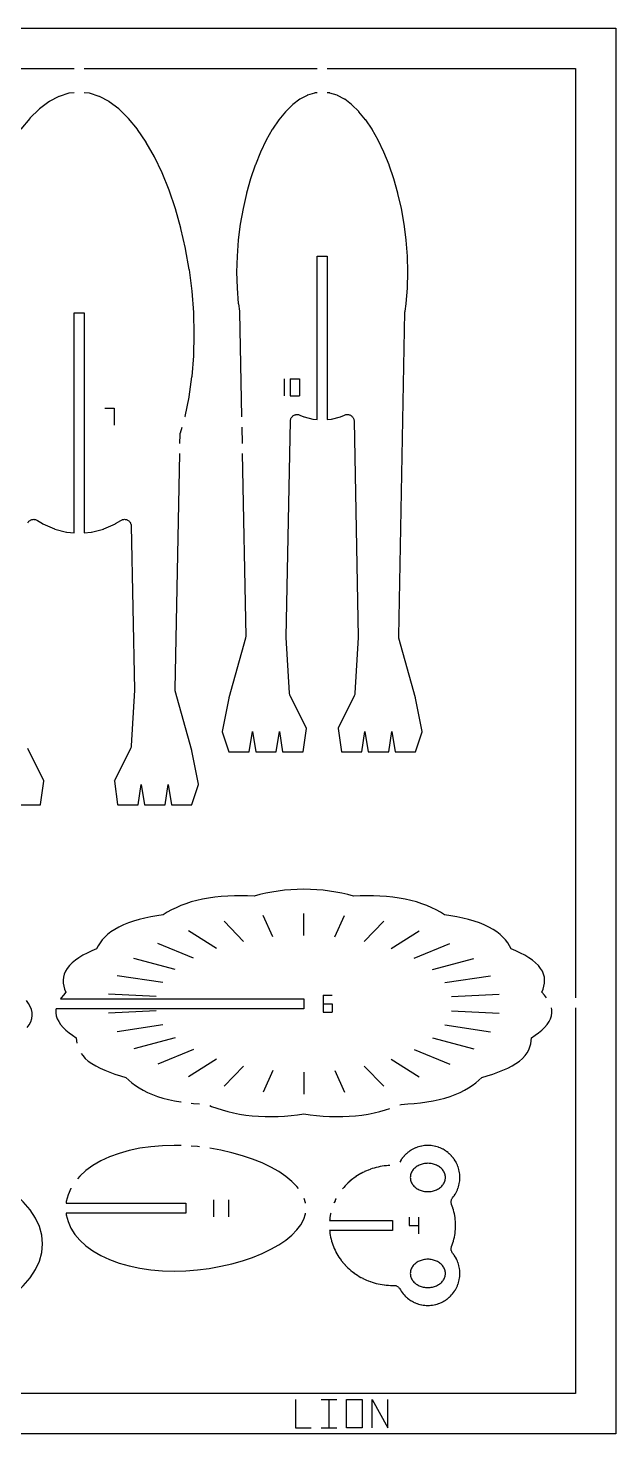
# Model space of a CAD drawing. Header units: millimetres. Extents: x 0 to 521, y 0 to 417.
# Drawn here: x 346.6 to 521, y 0 to 416.9 of the extents above; entities that cross this region are included whole.
import ezdxf

# ---------------------------------------------------------------- set-up
doc = ezdxf.new("R2010")
doc.units = ezdxf.units.MM
doc.layers.add('CUT', color=1, linetype='Continuous')
doc.layers.add('ENGRAVE', color=5, linetype='Continuous')

msp = doc.modelspace()

# ---------------------------------------------------------------- linework, layer by layer
at = {"layer": 'CUT'}
for points in [[(520.95, 416.87), (520.95, 0), (0, 0), (0, 416.87), (520.95, 416.87)], [(110.58, 404.87), (360.22, 404.87)], [(363.22, 404.87), (432.34, 404.87)], [(435.34, 404.87), (508.95, 404.87), (508.95, 129.3)], [(360.22, 397.72), (358.77, 397.57), (358.72, 397.56), (358.67, 397.55), (355.78, 396.63), (355.73, 396.62), (355.69, 396.6), (352.82, 395.08), (352.79, 395.06), (352.76, 395.04), (349.96, 392.94), (349.86, 392.85), (347.14, 390.19), (347.07, 390.11), (344.42, 386.89)], [(393.1, 301.56), (393.11, 301.62), (393.13, 301.69), (394.33, 307.42), (394.34, 307.49), (395.2, 313.47), (395.21, 313.53), (395.72, 319.69), (395.72, 319.75), (395.89, 326.04), (395.89, 326.1), (395.72, 332.45), (395.72, 332.51), (395.23, 338.87), (395.22, 338.91), (394.42, 345.21), (394.41, 345.26), (393.32, 351.44), (393.31, 351.49), (391.94, 357.48), (391.92, 357.53), (390.3, 363.28), (390.28, 363.33), (388.43, 368.78), (388.41, 368.84), (386.35, 373.94), (386.32, 373.99), (384.08, 378.69), (384.04, 378.75), (381.64, 383), (381.6, 383.06), (379.06, 386.82), (379.01, 386.89), (376.37, 390.11), (376.29, 390.19), (373.57, 392.85), (373.48, 392.94), (370.67, 395.04), (370.64, 395.06), (370.61, 395.08), (367.74, 396.6), (367.7, 396.62), (367.66, 396.63), (364.77, 397.55), (364.72, 397.56), (364.67, 397.57), (363.22, 397.72)], [(410.1, 290.73), (411.15, 236.55), (411.14, 236.35), (411.12, 236.16), (411.08, 235.97), (406.16, 218.29), (406.15, 218.22), (404.16, 208.31), (404.16, 208.26), (404.17, 208.21), (406.14, 202.3), (406.16, 202.26), (406.2, 202.26), (412.21, 202.26), (413.15, 208.26), (414.1, 202.26), (420.21, 202.26), (421.15, 208.26), (422.1, 202.26), (428.11, 202.26), (428.15, 202.26), (428.16, 202.3), (429.15, 209.21), (429.15, 209.26), (429.13, 209.3), (424.34, 218.89), (424.26, 219.07), (424.2, 219.27), (424.15, 219.46), (424.13, 219.67), (423.16, 236.18), (423.16, 236.33), (424.4, 300.34), (424.41, 300.54), (424.44, 300.73), (424.49, 300.92), (424.56, 301.1), (424.65, 301.28), (424.76, 301.45), (424.88, 301.6), (425.01, 301.74), (425.16, 301.87), (425.32, 301.99), (425.49, 302.08), (425.67, 302.16), (425.86, 302.23), (426.05, 302.27), (426.24, 302.29), (426.44, 302.3), (426.64, 302.29), (426.83, 302.25), (427.02, 302.2), (427.2, 302.13), (428.39, 301.61), (428.42, 301.59), (428.46, 301.58), (431.07, 300.9), (431.11, 300.89), (431.16, 300.89), (432.34, 300.79), (432.34, 349.27), (435.34, 349.27), (435.34, 300.79), (436.52, 300.89), (436.56, 300.89), (436.6, 300.9), (439.21, 301.58), (439.25, 301.59), (439.29, 301.61), (440.47, 302.13), (440.66, 302.2), (440.84, 302.25), (441.04, 302.29), (441.23, 302.3), (441.43, 302.29), (441.63, 302.27), (441.82, 302.23), (442, 302.16), (442.18, 302.08), (442.36, 301.99), (442.52, 301.87), (442.66, 301.74), (442.8, 301.6), (442.92, 301.45), (443.02, 301.28), (443.11, 301.1), (443.18, 300.92), (443.23, 300.73), (443.27, 300.54), (443.28, 300.34), (444.52, 236.33), (444.52, 236.18), (443.54, 219.67), (443.52, 219.46), (443.48, 219.27), (443.42, 219.07), (443.34, 218.89), (438.54, 209.3), (438.52, 209.26), (438.53, 209.21), (439.51, 202.3), (439.52, 202.26), (439.57, 202.26), (445.58, 202.26), (446.52, 208.26), (447.46, 202.26), (453.58, 202.26), (454.52, 208.26), (455.46, 202.26), (461.47, 202.26), (461.52, 202.26), (461.54, 202.3), (463.5, 208.21), (463.52, 208.26), (463.51, 208.31), (461.53, 218.22), (461.51, 218.29), (456.6, 235.97), (456.56, 236.16), (456.53, 236.35), (456.53, 236.55), (458.39, 332.67), (458.41, 332.92), (458.72, 335.13), (458.73, 335.19), (459.11, 339.76), (459.11, 339.81), (459.24, 344.48), (459.24, 344.53), (459.11, 349.24), (459.11, 349.29), (458.75, 354.01), (458.74, 354.06), (458.15, 358.73), (458.14, 358.77), (457.33, 363.35), (457.32, 363.4), (456.3, 367.84), (456.29, 367.89), (455.09, 372.15), (455.07, 372.21), (453.7, 376.25), (453.68, 376.3), (452.15, 380.07), (452.12, 380.13), (450.46, 383.61), (450.43, 383.67), (448.65, 386.81), (448.61, 386.87), (446.74, 389.64), (446.68, 389.72), (444.74, 392.09), (444.66, 392.17), (442.66, 394.13), (442.56, 394.21), (440.5, 395.76), (440.47, 395.78), (440.44, 395.8), (438.33, 396.92), (438.28, 396.94), (438.24, 396.95), (436.12, 397.63), (436.07, 397.64), (436.02, 397.65), (435.34, 397.72)], [(432.34, 397.72), (431.66, 397.65), (431.61, 397.64), (431.56, 397.63), (429.43, 396.95), (429.39, 396.94), (429.35, 396.92), (427.24, 395.8), (427.2, 395.78), (427.17, 395.76), (425.11, 394.21), (425.01, 394.13), (423.01, 392.17), (422.94, 392.09), (420.99, 389.72), (420.94, 389.64), (419.06, 386.87), (419.02, 386.81), (417.24, 383.67), (417.21, 383.61), (415.55, 380.13), (415.53, 380.07), (414, 376.3), (413.98, 376.25), (412.6, 372.21), (412.59, 372.15), (411.39, 367.89), (411.37, 367.84), (410.36, 363.4), (410.35, 363.35), (409.53, 358.77), (409.53, 358.73), (408.93, 354.06), (408.93, 354.01), (408.56, 349.29), (408.56, 349.24), (408.44, 344.53), (408.44, 344.48), (408.56, 339.81), (408.57, 339.76), (408.94, 335.19), (408.95, 335.13), (409.27, 332.92), (409.29, 332.67), (409.89, 301.56)], [(346.5, 270.17), (346.6, 270.34), (346.72, 270.49), (346.85, 270.63), (346.99, 270.76), (347.15, 270.88), (347.31, 270.97), (347.49, 271.06), (347.67, 271.12), (347.85, 271.17), (348.04, 271.2), (348.24, 271.21), (348.43, 271.2), (348.62, 271.18), (348.81, 271.13), (348.99, 271.07), (349.16, 270.99), (349.33, 270.9), (350.87, 269.92), (350.9, 269.9), (350.94, 269.89), (354.39, 268.36), (354.43, 268.34), (354.47, 268.33), (358.01, 267.41), (358.05, 267.4), (358.09, 267.4), (360.22, 267.21), (360.22, 332.48), (363.22, 332.48), (363.22, 267.21), (365.34, 267.4), (365.38, 267.4), (365.42, 267.41), (368.96, 268.33), (369, 268.34), (369.04, 268.36), (372.5, 269.89), (372.53, 269.9), (372.56, 269.92), (374.1, 270.9), (374.27, 270.99), (374.45, 271.07), (374.63, 271.13), (374.81, 271.18), (375.01, 271.2), (375.2, 271.21), (375.39, 271.2), (375.58, 271.17), (375.77, 271.12), (375.95, 271.06), (376.12, 270.97), (376.29, 270.88), (376.44, 270.76), (376.58, 270.63), (376.71, 270.49), (376.83, 270.34), (376.93, 270.17), (377.01, 270), (377.08, 269.82), (377.13, 269.63), (377.16, 269.44), (377.18, 269.25), (378.16, 220.67), (378.16, 220.51), (377.18, 204), (377.16, 203.8), (377.12, 203.6), (377.06, 203.41), (376.98, 203.22), (372.18, 193.63), (372.16, 193.59), (372.17, 193.54), (373.15, 186.64), (373.16, 186.59), (373.21, 186.59), (379.22, 186.59), (380.16, 192.59), (381.1, 186.59), (387.22, 186.59), (388.16, 192.59), (389.1, 186.59), (395.11, 186.59), (395.16, 186.59), (395.18, 186.63), (397.14, 192.54), (397.16, 192.59), (397.15, 192.64), (395.17, 202.55), (395.15, 202.62), (390.24, 220.31), (390.2, 220.5), (390.17, 220.69), (390.17, 220.88), (391.58, 290.73)], [(391.64, 293.73), (391.69, 296.38), (391.7, 296.55), (391.73, 296.72), (391.77, 296.88), (392.25, 298.56)], [(409.95, 298.56), (410.04, 293.73)], [(344.22, 186.59), (350.23, 186.59), (350.27, 186.59), (350.28, 186.64), (351.27, 193.54), (351.27, 193.59), (351.25, 193.63), (346.46, 203.22)], [(500.37, 129.3), (499.73, 130.13), (499, 130.96), (499.34, 131.85), (499.59, 132.74), (499.76, 133.63), (499.81, 134.53), (499.73, 135.43), (499.51, 136.31), (499.14, 137.19), (498.62, 138.05), (497.95, 138.88), (497.13, 139.69), (496.17, 140.46), (495.09, 141.21), (493.9, 141.92), (492.62, 142.6), (491.28, 143.26), (489.88, 143.88), (489.4, 144.75), (488.85, 145.61), (488.2, 146.46), (487.46, 147.29), (486.59, 148.09), (485.61, 148.86), (484.5, 149.59), (483.26, 150.28), (481.91, 150.92), (480.45, 151.5), (478.89, 152.03), (477.24, 152.51), (475.53, 152.94), (473.76, 153.32), (471.95, 153.66), (470.12, 153.97), (468.92, 154.68), (467.65, 155.36), (466.31, 156.02), (464.89, 156.64), (463.39, 157.21), (461.81, 157.73), (460.15, 158.19), (458.42, 158.58), (456.62, 158.91), (454.77, 159.17), (452.88, 159.36), (450.95, 159.49), (449, 159.56), (447.04, 159.58), (445.09, 159.56), (443.15, 159.5), (441.43, 159.92), (439.66, 160.3), (437.86, 160.65), (436.02, 160.95), (434.14, 161.19), (432.24, 161.37), (430.32, 161.48), (428.38, 161.52), (426.45, 161.48), (424.53, 161.37), (422.63, 161.19), (420.75, 160.95), (418.91, 160.65), (417.11, 160.3), (415.34, 159.92), (413.62, 159.5), (411.68, 159.56), (409.72, 159.58), (407.77, 159.56), (405.82, 159.49), (403.89, 159.36), (402, 159.17), (400.14, 158.91), (398.35, 158.58), (396.61, 158.19), (394.95, 157.73), (393.37, 157.21), (391.87, 156.64), (390.46, 156.02), (389.12, 155.36), (387.85, 154.68), (386.65, 153.97), (384.82, 153.66), (383.01, 153.32), (381.24, 152.94), (379.53, 152.51), (377.88, 152.03), (376.32, 151.5), (374.85, 150.92), (373.5, 150.28), (372.27, 149.59), (371.16, 148.86), (370.17, 148.09), (369.31, 147.29), (368.56, 146.46), (367.92, 145.61), (367.37, 144.75), (366.89, 143.88), (365.49, 143.26), (364.15, 142.6), (362.87, 141.92), (361.68, 141.21), (360.6, 140.46), (359.64, 139.69), (358.82, 138.88), (358.15, 138.05), (357.63, 137.19), (357.26, 136.31), (357.04, 135.43), (356.96, 134.53), (357.01, 133.63), (357.17, 132.74), (357.43, 131.85), (357.76, 130.96), (357.04, 130.13), (356.39, 129.28), (356.23, 129.05), (428.38, 129.05), (428.38, 126.05), (354.91, 126.05), (354.85, 125.78), (354.82, 124.88), (354.94, 124), (355.22, 123.12), (355.66, 122.25), (356.24, 121.4), (356.96, 120.56), (357.8, 119.75), (358.74, 118.96), (359.77, 118.2), (360.85, 117.45), (360.92, 116.56), (361.05, 115.82)], [(508.95, 126.3), (508.95, 12), (304.01, 12)], [(346.29, 120.48), (346.92, 121.35), (347.38, 122.24), (347.68, 123.14), (347.82, 124.04), (347.78, 124.95), (347.58, 125.86), (347.23, 126.77), (346.74, 127.66), (346.14, 128.54)], [(456.85, 97.55), (457.27, 97.71), (459.19, 97.84), (461.11, 98), (463.02, 98.2), (464.89, 98.46), (466.72, 98.77), (468.49, 99.14), (470.18, 99.57), (471.79, 100.07), (473.31, 100.62), (474.72, 101.23), (476.03, 101.88), (477.24, 102.59), (478.35, 103.33), (479.36, 104.1), (480.29, 104.89), (481.15, 105.69), (482.8, 106.17), (484.41, 106.68), (485.97, 107.22), (487.46, 107.81), (488.85, 108.43), (490.14, 109.1), (491.3, 109.81), (492.34, 110.56), (493.24, 111.35), (493.99, 112.17), (494.61, 113.02), (495.09, 113.89), (495.45, 114.77), (495.69, 115.66), (495.84, 116.56), (495.92, 117.45), (497, 118.2), (498.02, 118.96), (498.97, 119.75), (499.81, 120.56), (500.53, 121.4), (501.11, 122.25), (501.55, 123.12), (501.83, 124), (501.95, 124.88), (501.92, 125.78), (501.81, 126.3)], [(362.31, 112.82), (362.78, 112.17), (363.53, 111.35), (364.43, 110.56), (365.46, 109.81), (366.63, 109.1), (367.92, 108.43), (369.31, 107.81), (370.8, 107.22), (372.35, 106.68), (373.97, 106.17), (375.61, 105.69), (376.47, 104.89), (377.4, 104.1), (378.42, 103.33), (379.53, 102.59), (380.73, 101.88), (382.04, 101.23), (383.46, 100.62), (384.98, 100.07), (386.59, 99.57), (388.28, 99.14), (390.05, 98.77), (391.87, 98.46), (391.95, 98.45)], [(394.95, 98.07), (395.65, 98), (397.46, 97.85)], [(400.46, 97.34), (401, 97.13), (402.55, 96.59), (404.15, 96.07), (405.82, 95.6), (407.55, 95.19), (409.33, 94.83), (411.16, 94.54), (413.03, 94.32), (414.94, 94.17), (416.86, 94.09), (418.81, 94.09), (420.75, 94.14), (422.69, 94.26), (424.61, 94.43), (426.51, 94.64), (428.38, 94.88), (430.26, 94.64), (432.16, 94.43), (434.08, 94.26), (436.02, 94.14), (437.96, 94.09), (439.9, 94.09), (441.83, 94.17), (443.74, 94.32), (445.61, 94.54), (447.44, 94.83), (449.22, 95.19), (450.95, 95.6), (452.61, 96.07), (453.85, 96.47)], [(391.95, 85.48), (389.89, 85.54), (386.43, 85.44), (383.04, 85.16), (379.75, 84.69), (376.58, 84.03), (373.58, 83.18), (370.77, 82.15), (368.18, 80.94), (365.83, 79.58), (363.75, 78.06), (361.95, 76.42), (361.27, 75.61)], [(397.46, 85.1), (396.88, 85.18), (394.95, 85.33)], [(426.75, 72.78), (426.32, 73.35), (424.82, 74.88), (423.03, 76.35), (420.94, 77.76), (418.59, 79.09), (416, 80.33), (413.19, 81.47), (410.19, 82.49), (407.03, 83.38), (403.74, 84.13), (400.46, 84.72)], [(436.35, 65.41), (436.33, 65.3), (436.32, 65.26), (436.22, 64.73), (436.21, 64.69), (436.13, 64.15), (436.12, 64.12), (436.06, 63.57), (436.05, 63.54), (436.03, 63.31), (454.68, 63.31), (454.68, 60.31), (436.03, 60.31), (436.05, 60.09), (436.06, 60.05), (436.12, 59.51), (436.13, 59.47), (436.21, 58.93), (436.22, 58.9), (436.32, 58.36), (436.33, 58.33), (436.45, 57.79), (436.46, 57.76), (436.6, 57.22), (436.61, 57.19), (436.77, 56.67), (436.78, 56.63), (436.95, 56.11), (436.96, 56.08), (437.16, 55.56), (437.17, 55.53), (437.38, 55.02), (437.4, 54.99), (437.63, 54.49), (437.64, 54.46), (437.89, 53.96), (437.9, 53.93), (438.17, 53.44), (438.18, 53.41), (438.46, 52.93), (438.48, 52.91), (438.78, 52.43), (438.8, 52.41), (439.11, 51.94), (439.13, 51.92), (439.46, 51.47), (439.48, 51.44), (439.82, 51), (439.84, 50.97), (440.2, 50.54), (440.22, 50.52), (440.6, 50.1), (440.62, 50.07), (441.01, 49.67), (441.03, 49.64), (441.44, 49.25), (441.46, 49.23), (441.88, 48.84), (441.9, 48.82), (442.33, 48.45), (442.35, 48.43), (442.8, 48.07), (442.82, 48.05), (443.28, 47.71), (443.3, 47.69), (443.77, 47.36), (443.79, 47.35), (444.27, 47.03), (444.3, 47.02), (444.79, 46.72), (444.81, 46.7), (445.31, 46.42), (445.34, 46.4), (445.85, 46.13), (445.87, 46.12), (446.39, 45.87), (446.42, 45.85), (446.94, 45.62), (446.97, 45.61), (447.51, 45.39), (447.54, 45.38), (448.08, 45.17), (448.11, 45.16), (448.65, 44.98), (448.68, 44.97), (449.24, 44.8), (449.27, 44.79), (449.82, 44.64), (449.85, 44.63), (450.42, 44.5), (450.45, 44.49), (451.02, 44.37), (451.05, 44.37), (451.62, 44.27), (451.65, 44.26), (452.23, 44.18), (452.26, 44.18), (452.83, 44.11), (452.87, 44.11), (453.44, 44.07), (453.48, 44.06), (454.06, 44.04), (454.09, 44.04), (454.67, 44.03), (454.7, 44.03), (455.07, 44.03), (455.26, 44.03), (455.45, 44), (455.64, 43.96), (455.83, 43.9), (456.01, 43.82), (456.18, 43.72), (456.33, 43.61), (456.48, 43.48), (456.61, 43.34), (456.73, 43.18), (456.84, 43.02), (457.01, 42.72), (457.03, 42.68), (457.26, 42.33), (457.28, 42.29), (457.52, 41.94), (457.55, 41.91), (457.81, 41.58), (457.84, 41.54), (458.11, 41.22), (458.15, 41.19), (458.43, 40.88), (458.47, 40.85), (458.77, 40.56), (458.81, 40.53), (459.12, 40.26), (459.16, 40.23), (459.49, 39.97), (459.53, 39.94), (459.87, 39.7), (459.91, 39.67), (460.26, 39.45), (460.31, 39.42), (460.67, 39.22), (460.71, 39.19), (461.08, 39.01), (461.13, 38.99), (461.51, 38.82), (461.56, 38.8), (461.94, 38.65), (461.99, 38.63), (462.39, 38.5), (462.43, 38.49), (462.84, 38.38), (462.88, 38.36), (463.29, 38.27), (463.34, 38.26), (463.75, 38.19), (463.8, 38.18), (464.21, 38.13), (464.26, 38.13), (464.68, 38.1), (464.73, 38.09), (465.14, 38.08), (465.19, 38.08), (465.61, 38.09), (465.66, 38.1), (466.07, 38.13), (466.12, 38.13), (466.54, 38.18), (466.59, 38.19), (467, 38.26), (467.05, 38.27), (467.45, 38.36), (467.5, 38.38), (467.9, 38.49), (467.95, 38.5), (468.34, 38.63), (468.39, 38.65), (468.78, 38.8), (468.83, 38.82), (469.21, 38.99), (469.25, 39.01), (469.62, 39.19), (469.67, 39.22), (470.03, 39.42), (470.07, 39.45), (470.43, 39.67), (470.47, 39.7), (470.81, 39.94), (470.85, 39.97), (471.18, 40.23), (471.21, 40.26), (471.53, 40.53), (471.57, 40.56), (471.87, 40.85), (471.9, 40.88), (472.19, 41.19), (472.22, 41.22), (472.5, 41.54), (472.53, 41.58), (472.78, 41.91), (472.81, 41.94), (473.05, 42.29), (473.08, 42.33), (473.3, 42.68), (473.33, 42.72), (473.53, 43.08), (473.56, 43.13), (473.74, 43.5), (473.77, 43.54), (473.93, 43.93), (473.95, 43.97), (474.1, 44.36), (474.12, 44.41), (474.25, 44.8), (474.27, 44.85), (474.38, 45.25), (474.39, 45.3), (474.48, 45.71), (474.49, 45.75), (474.56, 46.17), (474.57, 46.21), (474.62, 46.63), (474.62, 46.68), (474.65, 47.09), (474.66, 47.14), (474.67, 47.56), (474.67, 47.61), (474.66, 48.03), (474.65, 48.07), (474.62, 48.49), (474.62, 48.54), (474.57, 48.95), (474.56, 49), (474.49, 49.41), (474.48, 49.46), (474.39, 49.87), (474.38, 49.92), (474.27, 50.32), (474.25, 50.37), (474.12, 50.76), (474.1, 50.81), (473.95, 51.2), (473.93, 51.24), (473.77, 51.62), (473.74, 51.67), (473.56, 52.04), (473.53, 52.08), (473.33, 52.45), (473.3, 52.49), (473.08, 52.84), (473.05, 52.88), (472.81, 53.22), (472.78, 53.26), (472.51, 53.61), (472.51, 53.61), (472.42, 53.74), (472.32, 53.9), (472.24, 54.07), (472.17, 54.25), (472.12, 54.43), (472.09, 54.62), (472.08, 54.81), (472.09, 55), (472.11, 55.19), (472.15, 55.38), (472.21, 55.56), (472.41, 56.08), (472.42, 56.11), (472.59, 56.63), (472.6, 56.67), (472.76, 57.19), (472.77, 57.22), (472.91, 57.76), (472.92, 57.79), (473.04, 58.33), (473.05, 58.36), (473.15, 58.9), (473.16, 58.93), (473.24, 59.47), (473.25, 59.51), (473.31, 60.05), (473.32, 60.09), (473.36, 60.63), (473.37, 60.67), (473.39, 61.21), (473.39, 61.25), (473.4, 61.79), (473.4, 61.83), (473.39, 62.38), (473.39, 62.41), (473.37, 62.96), (473.36, 62.99), (473.32, 63.54), (473.31, 63.57), (473.25, 64.12), (473.24, 64.15), (473.16, 64.69), (473.15, 64.73), (473.05, 65.26), (473.04, 65.3), (472.92, 65.83), (472.91, 65.87), (472.77, 66.4), (472.76, 66.43), (472.6, 66.96), (472.59, 66.99), (472.42, 67.51), (472.41, 67.54), (472.21, 68.07), (472.15, 68.26), (472.1, 68.46), (472.08, 68.67), (472.08, 68.87), (472.1, 69.07), (472.14, 69.27), (472.21, 69.47), (472.29, 69.66), (472.39, 69.84), (472.5, 70), (472.78, 70.36), (472.81, 70.4), (473.05, 70.74), (473.08, 70.78), (473.3, 71.13), (473.33, 71.18), (473.53, 71.54), (473.56, 71.58), (473.74, 71.95), (473.77, 72), (473.93, 72.38), (473.95, 72.43), (474.1, 72.82), (474.12, 72.86), (474.25, 73.26), (474.27, 73.3), (474.38, 73.71), (474.39, 73.75), (474.48, 74.16), (474.49, 74.21), (474.56, 74.62), (474.57, 74.67), (474.62, 75.08), (474.62, 75.13), (474.65, 75.55), (474.66, 75.6), (474.67, 76.01), (474.67, 76.06), (474.66, 76.48), (474.65, 76.53), (474.62, 76.95), (474.62, 76.99), (474.57, 77.41), (474.56, 77.46), (474.49, 77.87), (474.48, 77.92), (474.39, 78.32), (474.38, 78.37), (474.27, 78.77), (474.25, 78.82), (474.12, 79.22), (474.1, 79.26), (473.95, 79.65), (473.93, 79.7), (473.77, 80.08), (473.74, 80.12), (473.56, 80.49), (473.53, 80.54), (473.33, 80.9), (473.3, 80.94), (473.08, 81.3), (473.05, 81.34), (472.81, 81.68), (472.78, 81.72), (472.53, 82.05), (472.5, 82.08), (472.22, 82.4), (472.19, 82.44), (471.9, 82.74), (471.87, 82.77), (471.57, 83.06), (471.53, 83.09), (471.21, 83.37), (471.18, 83.4), (470.85, 83.65), (470.81, 83.68), (470.47, 83.92), (470.43, 83.95), (470.07, 84.17), (470.03, 84.2), (469.67, 84.4), (469.62, 84.43), (469.25, 84.62), (469.21, 84.64), (468.83, 84.81), (468.78, 84.82), (468.39, 84.97), (468.34, 84.99), (467.95, 85.12), (467.9, 85.14), (467.5, 85.25), (467.45, 85.26), (467.05, 85.35), (467, 85.36), (466.59, 85.43), (466.54, 85.44), (466.12, 85.49), (466.07, 85.49), (465.66, 85.53), (465.61, 85.53), (465.19, 85.54), (465.14, 85.54), (464.73, 85.53), (464.68, 85.53), (464.26, 85.49), (464.21, 85.49), (463.8, 85.44), (463.75, 85.43), (463.34, 85.36), (463.29, 85.35), (462.88, 85.26), (462.84, 85.25), (462.43, 85.14), (462.39, 85.12), (461.99, 84.99), (461.94, 84.97), (461.56, 84.82), (461.51, 84.81), (461.13, 84.64), (461.08, 84.62), (460.71, 84.43), (460.67, 84.4), (460.31, 84.2), (460.26, 84.17), (459.91, 83.95), (459.87, 83.92), (459.53, 83.68), (459.49, 83.65), (459.16, 83.4), (459.12, 83.37), (458.81, 83.09), (458.77, 83.06), (458.47, 82.77), (458.43, 82.74), (458.15, 82.44), (458.11, 82.4), (457.84, 82.08), (457.81, 82.05), (457.55, 81.72), (457.52, 81.68), (457.28, 81.34), (457.26, 81.3), (457.03, 80.94), (457.01, 80.9), (456.85, 80.62)], [(453.85, 79.58), (453.48, 79.56), (453.44, 79.56), (452.87, 79.51), (452.83, 79.51), (452.26, 79.44), (452.23, 79.44), (451.65, 79.36), (451.62, 79.36), (451.05, 79.26), (451.02, 79.25), (450.45, 79.13), (450.42, 79.13), (449.85, 78.99), (449.82, 78.99), (449.27, 78.83), (449.24, 78.82), (448.68, 78.66), (448.65, 78.65), (448.11, 78.46), (448.08, 78.45), (447.54, 78.25), (447.51, 78.24), (446.97, 78.02), (446.94, 78), (446.42, 77.77), (446.39, 77.75), (445.87, 77.5), (445.85, 77.49), (445.34, 77.22), (445.31, 77.2), (444.81, 76.92), (444.79, 76.91), (444.3, 76.61), (444.27, 76.59), (443.79, 76.28), (443.77, 76.26), (443.3, 75.93), (443.28, 75.91), (442.82, 75.57), (442.8, 75.55), (442.35, 75.19), (442.33, 75.17), (441.9, 74.8), (441.88, 74.78), (441.46, 74.4), (441.44, 74.38), (441.03, 73.98), (441.01, 73.96), (440.62, 73.55), (440.6, 73.52), (440.22, 73.11), (440.2, 73.08), (439.86, 72.66)], [(304.01, 27.44), (307.2, 27.72), (311.9, 28.41), (316.51, 29.36), (320.99, 30.54), (325.28, 31.94), (329.35, 33.54), (333.17, 35.32), (336.69, 37.26), (339.88, 39.34), (342.71, 41.55), (345.15, 43.86), (347.19, 46.26), (348.79, 48.72), (349.94, 51.24), (350.64, 53.78), (350.87, 56.35), (350.64, 58.91), (349.94, 61.46), (348.79, 63.97), (347.19, 66.44), (345.15, 68.83), (342.71, 71.14), (340.51, 72.86)], [(359.31, 72.86), (359.28, 72.81), (358.43, 70.88), (357.91, 68.91), (357.87, 68.41), (393.39, 68.41), (393.39, 65.41), (357.87, 65.41), (357.91, 64.91), (358.43, 62.94), (359.28, 61.01), (360.46, 59.16), (361.95, 57.4), (363.75, 55.76), (365.83, 54.24), (368.18, 52.88), (370.77, 51.67), (373.58, 50.64), (376.58, 49.79), (379.75, 49.13), (383.04, 48.66), (386.43, 48.38), (389.89, 48.28), (393.39, 48.37), (396.88, 48.64), (400.34, 49.09), (403.74, 49.69), (407.03, 50.44), (410.19, 51.33), (413.19, 52.35), (416, 53.49), (418.59, 54.73), (420.94, 56.06), (423.03, 57.47), (424.82, 58.94), (426.32, 60.47), (427.5, 62.04), (428.35, 63.65), (428.86, 65.27), (428.88, 65.41)], [(428.88, 68.41), (428.86, 68.55), (428.47, 69.8)], [(437.96, 69.8), (437.9, 69.69), (437.89, 69.66), (437.64, 69.17), (437.63, 69.14), (437.4, 68.63), (437.38, 68.6), (437.3, 68.41)]]:
    msp.add_lwpolyline(points, dxfattribs=at)
at = {"layer": 'ENGRAVE'}
for points in [[(422.57, 312.83), (422.57, 310.33)], [(424.32, 312.83), (427.07, 312.83)], [(424.32, 312.83), (424.32, 310.33)], [(427.07, 312.83), (427.07, 310.33)], [(422.57, 310.33), (422.57, 307.83)], [(424.32, 310.33), (424.32, 307.83)], [(427.07, 310.33), (427.07, 307.83)], [(424.32, 307.83), (427.07, 307.83)], [(369.34, 304.17), (372.09, 304.17)], [(372.09, 304.17), (372.09, 301.67)], [(372.09, 301.67), (372.09, 299.17)], [(428.38, 147.8), (428.38, 154.33)], [(410.48, 146.05), (404.7, 152.02)], [(419.23, 147.36), (416.28, 153.75)], [(437.54, 147.36), (440.49, 153.75)], [(446.29, 146.05), (452.07, 152.02)], [(402.51, 143.93), (394.16, 149.22)], [(454.26, 143.93), (462.61, 149.22)], [(395.67, 141.1), (385.11, 145.47)], [(461.1, 141.1), (471.66, 145.47)], [(390.26, 137.67), (377.96, 140.94)], [(466.51, 137.67), (478.81, 140.94)], [(386.51, 133.81), (373.01, 135.83)], [(470.25, 133.81), (483.76, 135.83)], [(384.6, 129.67), (370.47, 130.35)], [(434.08, 130.05), (436.83, 130.05)], [(434.08, 130.05), (434.08, 127.55)], [(472.17, 129.67), (486.29, 130.35)], [(384.6, 125.43), (370.47, 124.75)], [(434.08, 127.55), (436.83, 127.55)], [(434.08, 127.55), (434.08, 125.05)], [(436.83, 127.55), (436.83, 125.05)], [(472.17, 125.43), (486.29, 124.75)], [(386.51, 121.29), (373.01, 119.27)], [(434.08, 125.05), (436.83, 125.05)], [(470.25, 121.29), (483.76, 119.27)], [(390.26, 117.42), (377.96, 114.16)], [(466.51, 117.42), (478.81, 114.16)], [(395.67, 114), (385.11, 109.63)], [(461.1, 114), (471.66, 109.63)], [(402.51, 111.16), (394.16, 105.88)], [(410.48, 109.05), (404.7, 103.08)], [(446.29, 109.05), (452.07, 103.08)], [(454.26, 111.16), (462.61, 105.88)], [(419.23, 107.74), (416.28, 101.35)], [(428.38, 107.3), (428.38, 100.76)], [(437.54, 107.74), (440.49, 101.35)], [(465.17, 71.84), (465.51, 71.85), (465.85, 71.87), (466.18, 71.92), (466.51, 71.98), (466.84, 72.06), (467.16, 72.16), (467.47, 72.27), (467.77, 72.4), (468.06, 72.55), (468.33, 72.71), (468.6, 72.88), (468.84, 73.07), (469.08, 73.27), (469.29, 73.48), (469.49, 73.71), (469.67, 73.94), (469.83, 74.18), (469.97, 74.43), (470.09, 74.69), (470.19, 74.95), (470.27, 75.22), (470.32, 75.49), (470.36, 75.76), (470.37, 76.04), (470.36, 76.31), (470.32, 76.59), (470.27, 76.86), (470.19, 77.13), (470.09, 77.39), (469.97, 77.65), (469.83, 77.9), (469.67, 78.14), (469.49, 78.37), (469.29, 78.6), (469.08, 78.81), (468.84, 79.01), (468.6, 79.2), (468.33, 79.37), (468.06, 79.53), (467.77, 79.68), (467.47, 79.81), (467.16, 79.92), (466.84, 80.02), (466.51, 80.1), (466.18, 80.16), (465.85, 80.2), (465.51, 80.23), (465.17, 80.24), (464.83, 80.23), (464.49, 80.2), (464.15, 80.16), (463.82, 80.1), (463.5, 80.02), (463.18, 79.92), (462.87, 79.81), (462.57, 79.68), (462.28, 79.53), (462, 79.37), (461.74, 79.2), (461.49, 79.01), (461.26, 78.81), (461.04, 78.6), (460.84, 78.37), (460.66, 78.14), (460.5, 77.9), (460.36, 77.65), (460.24, 77.39), (460.15, 77.13), (460.07, 76.86), (460.01, 76.59), (459.98, 76.31), (459.97, 76.04), (459.98, 75.76), (460.01, 75.49), (460.07, 75.22), (460.15, 74.95), (460.24, 74.69), (460.36, 74.43), (460.5, 74.18), (460.66, 73.94), (460.84, 73.71), (461.04, 73.48), (461.26, 73.27), (461.49, 73.07), (461.74, 72.88), (462, 72.71), (462.28, 72.55), (462.57, 72.4), (462.87, 72.27), (463.18, 72.16), (463.5, 72.06), (463.82, 71.98), (464.15, 71.92), (464.49, 71.87), (464.83, 71.85), (465.17, 71.84)], [(401.54, 69.41), (401.54, 66.91)], [(401.54, 66.91), (401.54, 64.41)], [(406.04, 69.41), (406.04, 66.91)], [(406.04, 66.91), (406.04, 64.41)], [(459.64, 64.31), (459.64, 61.81)], [(462.39, 64.31), (462.39, 61.81)], [(459.64, 61.81), (462.39, 61.81)], [(462.39, 61.81), (462.39, 59.31)], [(465.17, 43.38), (465.51, 43.39), (465.85, 43.42), (466.18, 43.46), (466.51, 43.53), (466.84, 43.61), (467.16, 43.7), (467.47, 43.82), (467.77, 43.95), (468.06, 44.09), (468.33, 44.25), (468.6, 44.43), (468.84, 44.61), (469.08, 44.81), (469.29, 45.03), (469.49, 45.25), (469.67, 45.48), (469.83, 45.73), (469.97, 45.98), (470.09, 46.23), (470.19, 46.5), (470.27, 46.76), (470.32, 47.04), (470.36, 47.31), (470.37, 47.58), (470.36, 47.86), (470.32, 48.13), (470.27, 48.4), (470.19, 48.67), (470.09, 48.93), (469.97, 49.19), (469.83, 49.44), (469.67, 49.68), (469.49, 49.92), (469.29, 50.14), (469.08, 50.35), (468.84, 50.55), (468.6, 50.74), (468.33, 50.92), (468.06, 51.08), (467.77, 51.22), (467.47, 51.35), (467.16, 51.46), (466.84, 51.56), (466.51, 51.64), (466.18, 51.7), (465.85, 51.75), (465.51, 51.78), (465.17, 51.78), (464.83, 51.78), (464.49, 51.75), (464.15, 51.7), (463.82, 51.64), (463.5, 51.56), (463.18, 51.46), (462.87, 51.35), (462.57, 51.22), (462.28, 51.08), (462, 50.92), (461.74, 50.74), (461.49, 50.55), (461.26, 50.35), (461.04, 50.14), (460.84, 49.92), (460.66, 49.68), (460.5, 49.44), (460.36, 49.19), (460.24, 48.93), (460.15, 48.67), (460.07, 48.4), (460.01, 48.13), (459.98, 47.86), (459.97, 47.58), (459.98, 47.31), (460.01, 47.04), (460.07, 46.76), (460.15, 46.5), (460.24, 46.23), (460.36, 45.98), (460.5, 45.73), (460.66, 45.48), (460.84, 45.25), (461.04, 45.03), (461.26, 44.81), (461.49, 44.61), (461.74, 44.43), (462, 44.25), (462.28, 44.09), (462.57, 43.95), (462.87, 43.82), (463.18, 43.7), (463.5, 43.61), (463.82, 43.53), (464.15, 43.46), (464.49, 43.42), (464.83, 43.39), (465.17, 43.38)], [(425.95, 10.2), (425.95, 1.8), (430.57, 1.8)], [(433.51, 10.2), (438.13, 10.2)], [(435.82, 10.2), (435.82, 1.8)], [(441.07, 10.2), (445.69, 10.2), (445.69, 1.8), (441.07, 1.8), (441.07, 10.2)], [(448.63, 1.8), (448.63, 10.2), (453.25, 1.8), (453.25, 10.2)], [(433.51, 1.8), (438.13, 1.8)]]:
    msp.add_lwpolyline(points, dxfattribs=at)

doc.saveas('drawing.dxf')
